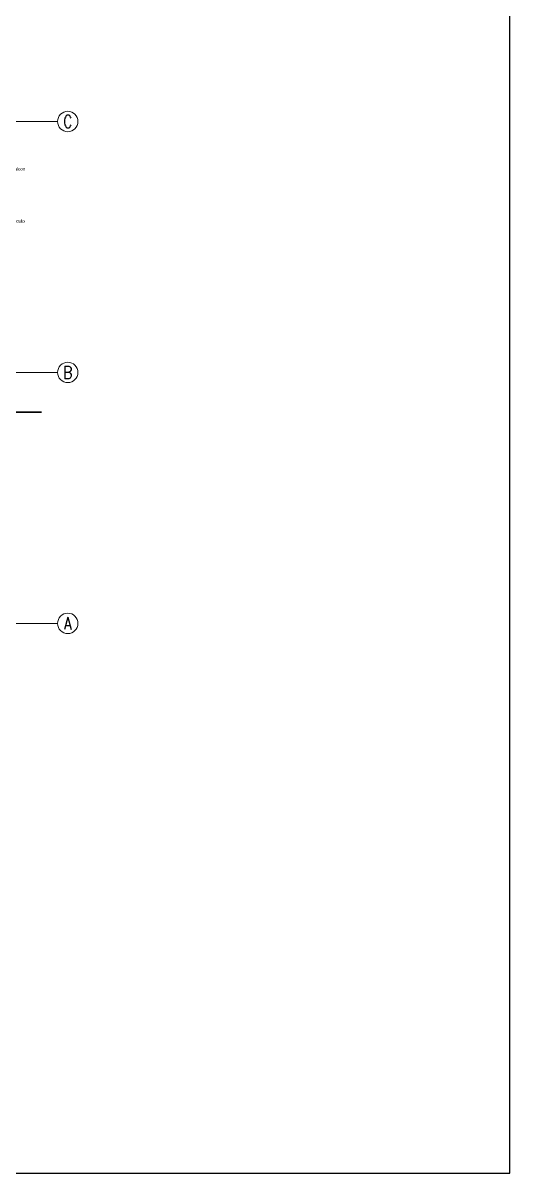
# Model space of a CAD drawing. Header units: metres. Extents: x 45 to 666, y -23 to 325.
# Drawn here: x 165.33 to 171.15, y 18.6 to 32.34 of the extents above; entities that cross this region are included whole.
import ezdxf

# ---------------------------------------------------------------- set-up
doc = ezdxf.new("R2010")
doc.units = ezdxf.units.M
doc.header["$LTSCALE"] = 5
doc.header["$MEASUREMENT"] = 0
doc.layers.get('0').update_dxf_attribs({"color": 30})
doc.layers.get('DEFPOINTS').update_dxf_attribs({"color": 210})
for name, color, linetype, lineweight in [('A-ANNO-NOTE', 7, 'Continuous', 35), ('A-ANNO-SYMB', 3, 'Continuous', 18), ('A-ANNO-TEXT', 3, 'Continuous', 18)]:
    doc.layers.add(name, color=color, linetype=linetype, lineweight=lineweight)
doc.styles.add('E-ARIAL', font='arial.ttf')
doc.styles.add('E-ROMANS', font='romans.shx', dxfattribs={"width": 0.8})
doc.dimstyles.new('E-0200_TICK_12', dxfattribs={"dimscale": 0.001, "dimtxt": 240, "dimasz": 240, "dimexe": 120, "dimexo": 80, "dimgap": 120, "dimtad": 0, "dimzin": 0, "dimdsep": 46, "dimtxsty": 'E-ROMANS', "dimblk": 'OBLIQUE', "dimcen": 120, "dimclrd": 256, "dimclre": 256, "dimclrt": 256, "dimadec": 0, "dimazin": 0, "dimtfac": 1, "dimtmove": 1, "dimatfit": 3, "dimldrblk": 'OPEN90', "dimfxl": 1, "dimtfill": 1, "dimtolj": 1, "dimtzin": 0, "dimlwd": -1, "dimarcsym": 0})

# ---------------------------------------------------------------- blocks, each defined once
blk = doc.blocks.new('_Oblique')
at = {"color": 0, "linetype": 'ByBlock', "lineweight": -2}
blk.add_line((-0.5, -0.5), (0.5, 0.5), dxfattribs=at)

msp = doc.modelspace()

# ---------------------------------------------------------------- linework, layer by layer
at = {"layer": 'A-ANNO-SYMB', "ltscale": 2}
for points in [[(165.7408, 31.167), (159.8895, 31.167)], [(165.7408, 28.167), (159.8895, 28.167)], [(165.7408, 25.167), (159.8895, 25.167)]]:
    msp.add_lwpolyline(points, dxfattribs=at)
at = {"layer": 'A-ANNO-SYMB', "linetype": 'Continuous', "ltscale": 5}
for centre in [(165.8627, 31.167), (165.8627, 31.167), (165.8627, 28.167), (165.8627, 28.167), (165.8627, 25.167), (165.8627, 25.167)]:
    msp.add_circle(centre, 0.1219, dxfattribs=at)
at = {"layer": 'DEFPOINTS'}
msp.add_lwpolyline([(171.1457, 74.5579), (153.7078, 74.5579), (153.7078, 18.5966), (171.1457, 18.5966)], close=True, dxfattribs=at)

# ---------------------------------------------------------------- texts
at = {"layer": 'A-ANNO-NOTE', "char_height": 0.04, "attachment_point": 4, "style": 'E-ARIAL'}
for s, insert in [('viga techo metalcon ', (164.8601, 30.594)), ('costanera s/cálculo', (164.8706, 29.976))]:
    msp.add_mtext(s, dxfattribs=dict(at, insert=insert))
at = {"layer": 'A-ANNO-TEXT', "ltscale": 5, "char_height": 0.15, "attachment_point": 5, "style": 'E-ROMANS'}
for s, insert in [('C', (165.8627, 31.167)), ('C', (165.8627, 31.167)), ('B', (165.8627, 28.167)), ('B', (165.8627, 28.167)), ('A', (165.8627, 25.167)), ('A', (165.8627, 25.167))]:
    msp.add_mtext(s, dxfattribs=dict(at, insert=insert))

# ---------------------------------------------------------------- leaders
at = {"layer": 'A-ANNO-NOTE'}
msp.add_leader([(164.5507, 27.6932), (164.657, 27.6932), (164.7073, 27.6931)], dimstyle='E-0200_TICK_12', override={"dimasz": 0.2, "dimtad": 0, "dimldrblk": 'Open90'}, dxfattribs=at)

doc.saveas('drawing.dxf')
